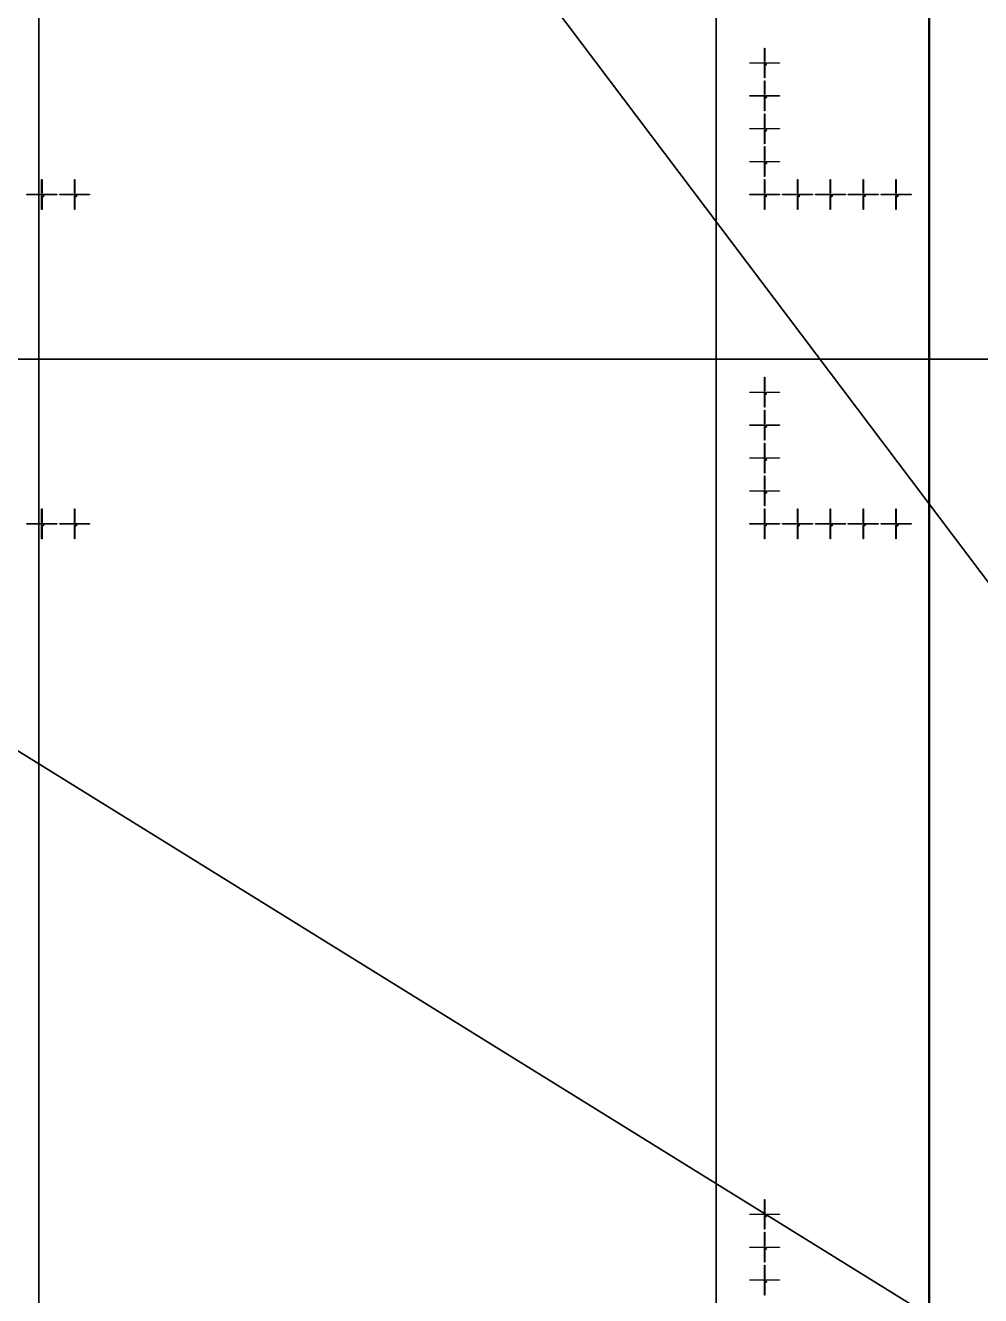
# Model space of a CAD drawing. Extents: x -25400 to 25400, y -24113 to 25400.
# Drawn here: x -12504 to -6690, y 4459 to 12184 of the extents above; entities that cross this region are included whole.
import ezdxf

# ---------------------------------------------------------------- set-up
doc = ezdxf.new("R2010")
doc.units = 0
for name, color, linetype in [('L0D0', 1, 'CONTINUOUS'), ('L1D0', 2, 'CONTINUOUS'), ('L3D0', 3, 'CONTINUOUS')]:
    doc.layers.add(name, color=color, linetype=linetype)

msp = doc.modelspace()

# ---------------------------------------------------------------- linework, layer by layer
at = {"layer": 'L0D0'}
for points in [[(-8299.673, -24005.737), (-8299.673, 24005.737)], [(-12421.944, 22155.255), (-12421.944, -22155.255)], [(-12421.944, -22155.255), (-12421.944, 22155.255), (-8299.673, 22155.255), (-8299.673, -24005.737)], [(-13800.333, 18274.595), (0, 0), (-19469.972, 12055.297)], [(0, 0), (-13800.333, 18274.595)], [(-19469.972, 12055.297), (0, 0)]]:
    msp.add_lwpolyline(points, dxfattribs=at)
at = {"layer": 'L1D0'}
for points in [[(-8005.75, 11963.85), (-8005.75, 12046.85), (-8003.25, 12046.85), (-8003.25, 11963.85)], [(-8095.5, 11954.6), (-8095.5, 11957.1), (-8012.5, 11957.1), (-8012.5, 11954.6)], [(-8004.7, 11950.85), (-8004.7, 11955.65), (-8009.5, 11955.65), (-8009.5, 11956.05), (-8004.7, 11956.05), (-8004.7, 11960.85), (-8004.3, 11960.85), (-8004.3, 11956.05), (-7999.5, 11956.05), (-7999.5, 11955.65), (-8004.3, 11955.65), (-8004.3, 11950.85)], [(-8005.75, 11864.85), (-8005.75, 11947.85), (-8003.25, 11947.85), (-8003.25, 11864.85)], [(-7998.5, 11945.294), (-7998.5, 11948.85), (-7994.056, 11948.85), (-7994.056, 11947.961), (-7997.611, 11947.961), (-7997.611, 11946.183), (-7994.944, 11946.183), (-7994.944, 11945.294)], [(-7998.5, 11942.628), (-7998.5, 11943.517), (-7994.944, 11943.517), (-7994.944, 11942.628)], [(-7996.5, 11954.6), (-7996.5, 11957.1), (-7913.5, 11957.1), (-7913.5, 11954.6)], [(-7994.944, 11943.517), (-7994.944, 11945.294), (-7994.056, 11945.294), (-7994.056, 11943.517)], [(-8005.75, 11763.85), (-8005.75, 11846.85), (-8003.25, 11846.85), (-8003.25, 11763.85)], [(-8095.5, 11754.6), (-8095.5, 11757.1), (-8012.5, 11757.1), (-8012.5, 11754.6)], [(-8004.7, 11750.85), (-8004.7, 11755.65), (-8009.5, 11755.65), (-8009.5, 11756.05), (-8004.7, 11756.05), (-8004.7, 11760.85), (-8004.3, 11760.85), (-8004.3, 11756.05), (-7999.5, 11756.05), (-7999.5, 11755.65), (-8004.3, 11755.65), (-8004.3, 11750.85)], [(-8005.75, 11664.85), (-8005.75, 11747.85), (-8003.25, 11747.85), (-8003.25, 11664.85)], [(-7995.833, 11742.628), (-7995.833, 11744.406), (-7998.5, 11744.406), (-7998.5, 11746.183), (-7997.611, 11746.183), (-7997.611, 11745.294), (-7995.833, 11745.294), (-7995.833, 11747.961), (-7996.722, 11747.961), (-7996.722, 11748.85), (-7994.944, 11748.85), (-7994.944, 11745.294), (-7994.056, 11745.294), (-7994.056, 11744.406), (-7994.944, 11744.406), (-7994.944, 11742.628)], [(-7997.611, 11746.183), (-7997.611, 11747.961), (-7996.722, 11747.961), (-7996.722, 11746.183)], [(-7996.5, 11754.6), (-7996.5, 11757.1), (-7913.5, 11757.1), (-7913.5, 11754.6)], [(-8005.75, 11563.85), (-8005.75, 11646.85), (-8003.25, 11646.85), (-8003.25, 11563.85)], [(-8095.5, 11554.6), (-8095.5, 11557.1), (-8012.5, 11557.1), (-8012.5, 11554.6)], [(-8004.7, 11550.85), (-8004.7, 11555.65), (-8009.5, 11555.65), (-8009.5, 11556.05), (-8004.7, 11556.05), (-8004.7, 11560.85), (-8004.3, 11560.85), (-8004.3, 11556.05), (-7999.5, 11556.05), (-7999.5, 11555.65), (-8004.3, 11555.65), (-8004.3, 11550.85)], [(-8005.75, 11464.85), (-8005.75, 11547.85), (-8003.25, 11547.85), (-8003.25, 11464.85)], [(-7998.5, 11547.961), (-7998.5, 11548.85), (-7994.944, 11548.85), (-7994.944, 11547.961)], [(-7998.5, 11542.628), (-7998.5, 11543.517), (-7994.944, 11543.517), (-7994.944, 11542.628)], [(-7997.611, 11545.294), (-7997.611, 11546.183), (-7994.944, 11546.183), (-7994.944, 11545.294)], [(-7996.5, 11554.6), (-7996.5, 11557.1), (-7913.5, 11557.1), (-7913.5, 11554.6)], [(-7994.944, 11546.183), (-7994.944, 11547.961), (-7994.056, 11547.961), (-7994.056, 11546.183)], [(-7994.944, 11543.517), (-7994.944, 11545.294), (-7994.056, 11545.294), (-7994.056, 11543.517)], [(-8005.75, 11363.85), (-8005.75, 11446.85), (-8003.25, 11446.85), (-8003.25, 11363.85)], [(-8095.5, 11354.6), (-8095.5, 11357.1), (-8012.5, 11357.1), (-8012.5, 11354.6)], [(-8004.7, 11350.85), (-8004.7, 11355.65), (-8009.5, 11355.65), (-8009.5, 11356.05), (-8004.7, 11356.05), (-8004.7, 11360.85), (-8004.3, 11360.85), (-8004.3, 11356.05), (-7999.5, 11356.05), (-7999.5, 11355.65), (-8004.3, 11355.65), (-8004.3, 11350.85)], [(-7996.5, 11354.6), (-7996.5, 11357.1), (-7913.5, 11357.1), (-7913.5, 11354.6)], [(-8005.75, 11264.85), (-8005.75, 11347.85), (-8003.25, 11347.85), (-8003.25, 11264.85)], [(-7998.5, 11347.072), (-7998.5, 11347.961), (-7997.611, 11347.961), (-7997.611, 11347.072)], [(-7998.5, 11342.628), (-7998.5, 11344.406), (-7997.611, 11344.406), (-7997.611, 11343.517), (-7994.056, 11343.517), (-7994.056, 11342.628)], [(-7997.611, 11347.961), (-7997.611, 11348.85), (-7994.944, 11348.85), (-7994.944, 11347.961)], [(-7997.611, 11344.406), (-7997.611, 11345.294), (-7995.833, 11345.294), (-7995.833, 11344.406)], [(-7995.833, 11345.294), (-7995.833, 11346.183), (-7994.944, 11346.183), (-7994.944, 11345.294)], [(-7994.944, 11346.183), (-7994.944, 11347.961), (-7994.056, 11347.961), (-7994.056, 11346.183)], [(-12405.75, 11163.85), (-12405.75, 11246.85), (-12403.25, 11246.85), (-12403.25, 11163.85)], [(-12205.75, 11163.85), (-12205.75, 11246.85), (-12203.25, 11246.85), (-12203.25, 11163.85)], [(-8005.75, 11163.85), (-8005.75, 11246.85), (-8003.25, 11246.85), (-8003.25, 11163.85)], [(-7805.75, 11163.85), (-7805.75, 11246.85), (-7803.25, 11246.85), (-7803.25, 11163.85)], [(-7605.75, 11163.85), (-7605.75, 11246.85), (-7603.25, 11246.85), (-7603.25, 11163.85)], [(-7405.75, 11163.85), (-7405.75, 11246.85), (-7403.25, 11246.85), (-7403.25, 11163.85)], [(-7205.75, 11163.85), (-7205.75, 11246.85), (-7203.25, 11246.85), (-7203.25, 11163.85)], [(-12495.5, 11154.6), (-12495.5, 11157.1), (-12412.5, 11157.1), (-12412.5, 11154.6)], [(-12404.7, 11150.85), (-12404.7, 11155.65), (-12409.5, 11155.65), (-12409.5, 11156.05), (-12404.7, 11156.05), (-12404.7, 11160.85), (-12404.3, 11160.85), (-12404.3, 11156.05), (-12399.5, 11156.05), (-12399.5, 11155.65), (-12404.3, 11155.65), (-12404.3, 11150.85)], [(-12405.75, 11064.85), (-12405.75, 11147.85), (-12403.25, 11147.85), (-12403.25, 11064.85)], [(-12395.833, 11142.628), (-12395.833, 11144.406), (-12398.5, 11144.406), (-12398.5, 11146.183), (-12397.611, 11146.183), (-12397.611, 11145.294), (-12395.833, 11145.294), (-12395.833, 11147.961), (-12396.722, 11147.961), (-12396.722, 11148.85), (-12394.944, 11148.85), (-12394.944, 11145.294), (-12394.056, 11145.294), (-12394.056, 11144.406), (-12394.944, 11144.406), (-12394.944, 11142.628)], [(-12397.611, 11146.183), (-12397.611, 11147.961), (-12396.722, 11147.961), (-12396.722, 11146.183)], [(-12396.5, 11154.6), (-12396.5, 11157.1), (-12313.5, 11157.1), (-12313.5, 11154.6)], [(-12295.5, 11154.6), (-12295.5, 11157.1), (-12212.5, 11157.1), (-12212.5, 11154.6)], [(-12204.7, 11150.85), (-12204.7, 11155.65), (-12209.5, 11155.65), (-12209.5, 11156.05), (-12204.7, 11156.05), (-12204.7, 11160.85), (-12204.3, 11160.85), (-12204.3, 11156.05), (-12199.5, 11156.05), (-12199.5, 11155.65), (-12204.3, 11155.65), (-12204.3, 11150.85)], [(-12205.75, 11064.85), (-12205.75, 11147.85), (-12203.25, 11147.85), (-12203.25, 11064.85)], [(-12198.5, 11145.294), (-12198.5, 11148.85), (-12194.056, 11148.85), (-12194.056, 11147.961), (-12197.611, 11147.961), (-12197.611, 11146.183), (-12194.944, 11146.183), (-12194.944, 11145.294)], [(-12198.5, 11142.628), (-12198.5, 11143.517), (-12194.944, 11143.517), (-12194.944, 11142.628)], [(-12196.5, 11154.6), (-12196.5, 11157.1), (-12113.5, 11157.1), (-12113.5, 11154.6)], [(-12194.944, 11143.517), (-12194.944, 11145.294), (-12194.056, 11145.294), (-12194.056, 11143.517)], [(-8095.5, 11154.6), (-8095.5, 11157.1), (-8012.5, 11157.1), (-8012.5, 11154.6)], [(-8004.7, 11150.85), (-8004.7, 11155.65), (-8009.5, 11155.65), (-8009.5, 11156.05), (-8004.7, 11156.05), (-8004.7, 11160.85), (-8004.3, 11160.85), (-8004.3, 11156.05), (-7999.5, 11156.05), (-7999.5, 11155.65), (-8004.3, 11155.65), (-8004.3, 11150.85)], [(-8005.75, 11064.85), (-8005.75, 11147.85), (-8003.25, 11147.85), (-8003.25, 11064.85)], [(-7997.611, 11142.628), (-7997.611, 11143.517), (-7996.722, 11143.517), (-7996.722, 11147.072), (-7997.611, 11147.072), (-7997.611, 11147.961), (-7996.722, 11147.961), (-7996.722, 11148.85), (-7995.833, 11148.85), (-7995.833, 11143.517), (-7994.944, 11143.517), (-7994.944, 11142.628)], [(-7996.5, 11154.6), (-7996.5, 11157.1), (-7913.5, 11157.1), (-7913.5, 11154.6)], [(-7895.5, 11154.6), (-7895.5, 11157.1), (-7812.5, 11157.1), (-7812.5, 11154.6)], [(-7804.7, 11150.85), (-7804.7, 11155.65), (-7809.5, 11155.65), (-7809.5, 11156.05), (-7804.7, 11156.05), (-7804.7, 11160.85), (-7804.3, 11160.85), (-7804.3, 11156.05), (-7799.5, 11156.05), (-7799.5, 11155.65), (-7804.3, 11155.65), (-7804.3, 11150.85)], [(-7805.75, 11064.85), (-7805.75, 11147.85), (-7803.25, 11147.85), (-7803.25, 11064.85)], [(-7798.5, 11147.072), (-7798.5, 11147.961), (-7797.611, 11147.961), (-7797.611, 11147.072)], [(-7798.5, 11142.628), (-7798.5, 11144.406), (-7797.611, 11144.406), (-7797.611, 11143.517), (-7794.056, 11143.517), (-7794.056, 11142.628)], [(-7797.611, 11147.961), (-7797.611, 11148.85), (-7794.944, 11148.85), (-7794.944, 11147.961)], [(-7797.611, 11144.406), (-7797.611, 11145.294), (-7795.833, 11145.294), (-7795.833, 11144.406)], [(-7796.5, 11154.6), (-7796.5, 11157.1), (-7713.5, 11157.1), (-7713.5, 11154.6)], [(-7795.833, 11145.294), (-7795.833, 11146.183), (-7794.944, 11146.183), (-7794.944, 11145.294)], [(-7794.944, 11146.183), (-7794.944, 11147.961), (-7794.056, 11147.961), (-7794.056, 11146.183)], [(-7695.5, 11154.6), (-7695.5, 11157.1), (-7612.5, 11157.1), (-7612.5, 11154.6)], [(-7604.7, 11150.85), (-7604.7, 11155.65), (-7609.5, 11155.65), (-7609.5, 11156.05), (-7604.7, 11156.05), (-7604.7, 11160.85), (-7604.3, 11160.85), (-7604.3, 11156.05), (-7599.5, 11156.05), (-7599.5, 11155.65), (-7604.3, 11155.65), (-7604.3, 11150.85)], [(-7605.75, 11064.85), (-7605.75, 11147.85), (-7603.25, 11147.85), (-7603.25, 11064.85)], [(-7598.5, 11147.961), (-7598.5, 11148.85), (-7594.944, 11148.85), (-7594.944, 11147.961)], [(-7598.5, 11142.628), (-7598.5, 11143.517), (-7594.944, 11143.517), (-7594.944, 11142.628)], [(-7597.611, 11145.294), (-7597.611, 11146.183), (-7594.944, 11146.183), (-7594.944, 11145.294)], [(-7596.5, 11154.6), (-7596.5, 11157.1), (-7513.5, 11157.1), (-7513.5, 11154.6)], [(-7594.944, 11146.183), (-7594.944, 11147.961), (-7594.056, 11147.961), (-7594.056, 11146.183)], [(-7594.944, 11143.517), (-7594.944, 11145.294), (-7594.056, 11145.294), (-7594.056, 11143.517)], [(-7495.5, 11154.6), (-7495.5, 11157.1), (-7412.5, 11157.1), (-7412.5, 11154.6)], [(-7404.7, 11150.85), (-7404.7, 11155.65), (-7409.5, 11155.65), (-7409.5, 11156.05), (-7404.7, 11156.05), (-7404.7, 11160.85), (-7404.3, 11160.85), (-7404.3, 11156.05), (-7399.5, 11156.05), (-7399.5, 11155.65), (-7404.3, 11155.65), (-7404.3, 11150.85)], [(-7405.75, 11064.85), (-7405.75, 11147.85), (-7403.25, 11147.85), (-7403.25, 11064.85)], [(-7395.833, 11142.628), (-7395.833, 11144.406), (-7398.5, 11144.406), (-7398.5, 11146.183), (-7397.611, 11146.183), (-7397.611, 11145.294), (-7395.833, 11145.294), (-7395.833, 11147.961), (-7396.722, 11147.961), (-7396.722, 11148.85), (-7394.944, 11148.85), (-7394.944, 11145.294), (-7394.056, 11145.294), (-7394.056, 11144.406), (-7394.944, 11144.406), (-7394.944, 11142.628)], [(-7397.611, 11146.183), (-7397.611, 11147.961), (-7396.722, 11147.961), (-7396.722, 11146.183)], [(-7396.5, 11154.6), (-7396.5, 11157.1), (-7313.5, 11157.1), (-7313.5, 11154.6)], [(-7295.5, 11154.6), (-7295.5, 11157.1), (-7212.5, 11157.1), (-7212.5, 11154.6)], [(-7204.7, 11150.85), (-7204.7, 11155.65), (-7209.5, 11155.65), (-7209.5, 11156.05), (-7204.7, 11156.05), (-7204.7, 11160.85), (-7204.3, 11160.85), (-7204.3, 11156.05), (-7199.5, 11156.05), (-7199.5, 11155.65), (-7204.3, 11155.65), (-7204.3, 11150.85)], [(-7205.75, 11064.85), (-7205.75, 11147.85), (-7203.25, 11147.85), (-7203.25, 11064.85)], [(-7198.5, 11145.294), (-7198.5, 11148.85), (-7194.056, 11148.85), (-7194.056, 11147.961), (-7197.611, 11147.961), (-7197.611, 11146.183), (-7194.944, 11146.183), (-7194.944, 11145.294)], [(-7198.5, 11142.628), (-7198.5, 11143.517), (-7194.944, 11143.517), (-7194.944, 11142.628)], [(-7196.5, 11154.6), (-7196.5, 11157.1), (-7113.5, 11157.1), (-7113.5, 11154.6)], [(-7194.944, 11143.517), (-7194.944, 11145.294), (-7194.056, 11145.294), (-7194.056, 11143.517)], [(-8005.75, 9960.85), (-8005.75, 10043.85), (-8003.25, 10043.85), (-8003.25, 9960.85)], [(-8095.5, 9951.6), (-8095.5, 9954.1), (-8012.5, 9954.1), (-8012.5, 9951.6)], [(-8004.7, 9947.85), (-8004.7, 9952.65), (-8009.5, 9952.65), (-8009.5, 9953.05), (-8004.7, 9953.05), (-8004.7, 9957.85), (-8004.3, 9957.85), (-8004.3, 9953.05), (-7999.5, 9953.05), (-7999.5, 9952.65), (-8004.3, 9952.65), (-8004.3, 9947.85)], [(-8005.75, 9861.85), (-8005.75, 9944.85), (-8003.25, 9944.85), (-8003.25, 9861.85)], [(-7998.5, 9942.294), (-7998.5, 9945.85), (-7994.056, 9945.85), (-7994.056, 9944.961), (-7997.611, 9944.961), (-7997.611, 9943.183), (-7994.944, 9943.183), (-7994.944, 9942.294)], [(-7998.5, 9939.628), (-7998.5, 9940.517), (-7994.944, 9940.517), (-7994.944, 9939.628)], [(-7996.5, 9951.6), (-7996.5, 9954.1), (-7913.5, 9954.1), (-7913.5, 9951.6)], [(-7994.944, 9940.517), (-7994.944, 9942.294), (-7994.056, 9942.294), (-7994.056, 9940.517)], [(-8005.75, 9760.85), (-8005.75, 9843.85), (-8003.25, 9843.85), (-8003.25, 9760.85)], [(-8095.5, 9751.6), (-8095.5, 9754.1), (-8012.5, 9754.1), (-8012.5, 9751.6)], [(-8004.7, 9747.85), (-8004.7, 9752.65), (-8009.5, 9752.65), (-8009.5, 9753.05), (-8004.7, 9753.05), (-8004.7, 9757.85), (-8004.3, 9757.85), (-8004.3, 9753.05), (-7999.5, 9753.05), (-7999.5, 9752.65), (-8004.3, 9752.65), (-8004.3, 9747.85)], [(-8005.75, 9661.85), (-8005.75, 9744.85), (-8003.25, 9744.85), (-8003.25, 9661.85)], [(-7995.833, 9739.628), (-7995.833, 9741.406), (-7998.5, 9741.406), (-7998.5, 9743.183), (-7997.611, 9743.183), (-7997.611, 9742.294), (-7995.833, 9742.294), (-7995.833, 9744.961), (-7996.722, 9744.961), (-7996.722, 9745.85), (-7994.944, 9745.85), (-7994.944, 9742.294), (-7994.056, 9742.294), (-7994.056, 9741.406), (-7994.944, 9741.406), (-7994.944, 9739.628)], [(-7997.611, 9743.183), (-7997.611, 9744.961), (-7996.722, 9744.961), (-7996.722, 9743.183)], [(-7996.5, 9751.6), (-7996.5, 9754.1), (-7913.5, 9754.1), (-7913.5, 9751.6)], [(-8005.75, 9560.85), (-8005.75, 9643.85), (-8003.25, 9643.85), (-8003.25, 9560.85)], [(-8095.5, 9551.6), (-8095.5, 9554.1), (-8012.5, 9554.1), (-8012.5, 9551.6)], [(-8004.7, 9547.85), (-8004.7, 9552.65), (-8009.5, 9552.65), (-8009.5, 9553.05), (-8004.7, 9553.05), (-8004.7, 9557.85), (-8004.3, 9557.85), (-8004.3, 9553.05), (-7999.5, 9553.05), (-7999.5, 9552.65), (-8004.3, 9552.65), (-8004.3, 9547.85)], [(-8005.75, 9461.85), (-8005.75, 9544.85), (-8003.25, 9544.85), (-8003.25, 9461.85)], [(-7998.5, 9544.961), (-7998.5, 9545.85), (-7994.944, 9545.85), (-7994.944, 9544.961)], [(-7998.5, 9539.628), (-7998.5, 9540.517), (-7994.944, 9540.517), (-7994.944, 9539.628)], [(-7997.611, 9542.294), (-7997.611, 9543.183), (-7994.944, 9543.183), (-7994.944, 9542.294)], [(-7996.5, 9551.6), (-7996.5, 9554.1), (-7913.5, 9554.1), (-7913.5, 9551.6)], [(-7994.944, 9543.183), (-7994.944, 9544.961), (-7994.056, 9544.961), (-7994.056, 9543.183)], [(-7994.944, 9540.517), (-7994.944, 9542.294), (-7994.056, 9542.294), (-7994.056, 9540.517)], [(-8005.75, 9360.85), (-8005.75, 9443.85), (-8003.25, 9443.85), (-8003.25, 9360.85)], [(-8095.5, 9351.6), (-8095.5, 9354.1), (-8012.5, 9354.1), (-8012.5, 9351.6)], [(-8004.7, 9347.85), (-8004.7, 9352.65), (-8009.5, 9352.65), (-8009.5, 9353.05), (-8004.7, 9353.05), (-8004.7, 9357.85), (-8004.3, 9357.85), (-8004.3, 9353.05), (-7999.5, 9353.05), (-7999.5, 9352.65), (-8004.3, 9352.65), (-8004.3, 9347.85)], [(-7996.5, 9351.6), (-7996.5, 9354.1), (-7913.5, 9354.1), (-7913.5, 9351.6)], [(-8005.75, 9261.85), (-8005.75, 9344.85), (-8003.25, 9344.85), (-8003.25, 9261.85)], [(-7998.5, 9344.072), (-7998.5, 9344.961), (-7997.611, 9344.961), (-7997.611, 9344.072)], [(-7998.5, 9339.628), (-7998.5, 9341.406), (-7997.611, 9341.406), (-7997.611, 9340.517), (-7994.056, 9340.517), (-7994.056, 9339.628)], [(-7997.611, 9344.961), (-7997.611, 9345.85), (-7994.944, 9345.85), (-7994.944, 9344.961)], [(-7997.611, 9341.406), (-7997.611, 9342.294), (-7995.833, 9342.294), (-7995.833, 9341.406)], [(-7995.833, 9342.294), (-7995.833, 9343.183), (-7994.944, 9343.183), (-7994.944, 9342.294)], [(-7994.944, 9343.183), (-7994.944, 9344.961), (-7994.056, 9344.961), (-7994.056, 9343.183)], [(-12405.75, 9160.85), (-12405.75, 9243.85), (-12403.25, 9243.85), (-12403.25, 9160.85)], [(-12205.75, 9160.85), (-12205.75, 9243.85), (-12203.25, 9243.85), (-12203.25, 9160.85)], [(-8005.75, 9160.85), (-8005.75, 9243.85), (-8003.25, 9243.85), (-8003.25, 9160.85)], [(-7805.75, 9160.85), (-7805.75, 9243.85), (-7803.25, 9243.85), (-7803.25, 9160.85)], [(-7605.75, 9160.85), (-7605.75, 9243.85), (-7603.25, 9243.85), (-7603.25, 9160.85)], [(-7405.75, 9160.85), (-7405.75, 9243.85), (-7403.25, 9243.85), (-7403.25, 9160.85)], [(-7205.75, 9160.85), (-7205.75, 9243.85), (-7203.25, 9243.85), (-7203.25, 9160.85)], [(-12495.5, 9151.6), (-12495.5, 9154.1), (-12412.5, 9154.1), (-12412.5, 9151.6)], [(-12404.7, 9147.85), (-12404.7, 9152.65), (-12409.5, 9152.65), (-12409.5, 9153.05), (-12404.7, 9153.05), (-12404.7, 9157.85), (-12404.3, 9157.85), (-12404.3, 9153.05), (-12399.5, 9153.05), (-12399.5, 9152.65), (-12404.3, 9152.65), (-12404.3, 9147.85)], [(-12405.75, 9061.85), (-12405.75, 9144.85), (-12403.25, 9144.85), (-12403.25, 9061.85)], [(-12395.833, 9139.628), (-12395.833, 9141.406), (-12398.5, 9141.406), (-12398.5, 9143.183), (-12397.611, 9143.183), (-12397.611, 9142.294), (-12395.833, 9142.294), (-12395.833, 9144.961), (-12396.722, 9144.961), (-12396.722, 9145.85), (-12394.944, 9145.85), (-12394.944, 9142.294), (-12394.056, 9142.294), (-12394.056, 9141.406), (-12394.944, 9141.406), (-12394.944, 9139.628)], [(-12397.611, 9143.183), (-12397.611, 9144.961), (-12396.722, 9144.961), (-12396.722, 9143.183)], [(-12396.5, 9151.6), (-12396.5, 9154.1), (-12313.5, 9154.1), (-12313.5, 9151.6)], [(-12295.5, 9151.6), (-12295.5, 9154.1), (-12212.5, 9154.1), (-12212.5, 9151.6)], [(-12204.7, 9147.85), (-12204.7, 9152.65), (-12209.5, 9152.65), (-12209.5, 9153.05), (-12204.7, 9153.05), (-12204.7, 9157.85), (-12204.3, 9157.85), (-12204.3, 9153.05), (-12199.5, 9153.05), (-12199.5, 9152.65), (-12204.3, 9152.65), (-12204.3, 9147.85)], [(-12205.75, 9061.85), (-12205.75, 9144.85), (-12203.25, 9144.85), (-12203.25, 9061.85)], [(-12198.5, 9142.294), (-12198.5, 9145.85), (-12194.056, 9145.85), (-12194.056, 9144.961), (-12197.611, 9144.961), (-12197.611, 9143.183), (-12194.944, 9143.183), (-12194.944, 9142.294)], [(-12198.5, 9139.628), (-12198.5, 9140.517), (-12194.944, 9140.517), (-12194.944, 9139.628)], [(-12196.5, 9151.6), (-12196.5, 9154.1), (-12113.5, 9154.1), (-12113.5, 9151.6)], [(-12194.944, 9140.517), (-12194.944, 9142.294), (-12194.056, 9142.294), (-12194.056, 9140.517)], [(-8095.5, 9151.6), (-8095.5, 9154.1), (-8012.5, 9154.1), (-8012.5, 9151.6)], [(-8004.7, 9147.85), (-8004.7, 9152.65), (-8009.5, 9152.65), (-8009.5, 9153.05), (-8004.7, 9153.05), (-8004.7, 9157.85), (-8004.3, 9157.85), (-8004.3, 9153.05), (-7999.5, 9153.05), (-7999.5, 9152.65), (-8004.3, 9152.65), (-8004.3, 9147.85)], [(-8005.75, 9061.85), (-8005.75, 9144.85), (-8003.25, 9144.85), (-8003.25, 9061.85)], [(-7997.611, 9139.628), (-7997.611, 9140.517), (-7996.722, 9140.517), (-7996.722, 9144.072), (-7997.611, 9144.072), (-7997.611, 9144.961), (-7996.722, 9144.961), (-7996.722, 9145.85), (-7995.833, 9145.85), (-7995.833, 9140.517), (-7994.944, 9140.517), (-7994.944, 9139.628)], [(-7996.5, 9151.6), (-7996.5, 9154.1), (-7913.5, 9154.1), (-7913.5, 9151.6)], [(-7895.5, 9151.6), (-7895.5, 9154.1), (-7812.5, 9154.1), (-7812.5, 9151.6)], [(-7804.7, 9147.85), (-7804.7, 9152.65), (-7809.5, 9152.65), (-7809.5, 9153.05), (-7804.7, 9153.05), (-7804.7, 9157.85), (-7804.3, 9157.85), (-7804.3, 9153.05), (-7799.5, 9153.05), (-7799.5, 9152.65), (-7804.3, 9152.65), (-7804.3, 9147.85)], [(-7805.75, 9061.85), (-7805.75, 9144.85), (-7803.25, 9144.85), (-7803.25, 9061.85)], [(-7798.5, 9144.072), (-7798.5, 9144.961), (-7797.611, 9144.961), (-7797.611, 9144.072)], [(-7798.5, 9139.628), (-7798.5, 9141.406), (-7797.611, 9141.406), (-7797.611, 9140.517), (-7794.056, 9140.517), (-7794.056, 9139.628)], [(-7797.611, 9144.961), (-7797.611, 9145.85), (-7794.944, 9145.85), (-7794.944, 9144.961)], [(-7797.611, 9141.406), (-7797.611, 9142.294), (-7795.833, 9142.294), (-7795.833, 9141.406)], [(-7796.5, 9151.6), (-7796.5, 9154.1), (-7713.5, 9154.1), (-7713.5, 9151.6)], [(-7795.833, 9142.294), (-7795.833, 9143.183), (-7794.944, 9143.183), (-7794.944, 9142.294)], [(-7794.944, 9143.183), (-7794.944, 9144.961), (-7794.056, 9144.961), (-7794.056, 9143.183)], [(-7695.5, 9151.6), (-7695.5, 9154.1), (-7612.5, 9154.1), (-7612.5, 9151.6)], [(-7604.7, 9147.85), (-7604.7, 9152.65), (-7609.5, 9152.65), (-7609.5, 9153.05), (-7604.7, 9153.05), (-7604.7, 9157.85), (-7604.3, 9157.85), (-7604.3, 9153.05), (-7599.5, 9153.05), (-7599.5, 9152.65), (-7604.3, 9152.65), (-7604.3, 9147.85)], [(-7605.75, 9061.85), (-7605.75, 9144.85), (-7603.25, 9144.85), (-7603.25, 9061.85)], [(-7598.5, 9144.961), (-7598.5, 9145.85), (-7594.944, 9145.85), (-7594.944, 9144.961)], [(-7598.5, 9139.628), (-7598.5, 9140.517), (-7594.944, 9140.517), (-7594.944, 9139.628)], [(-7597.611, 9142.294), (-7597.611, 9143.183), (-7594.944, 9143.183), (-7594.944, 9142.294)], [(-7596.5, 9151.6), (-7596.5, 9154.1), (-7513.5, 9154.1), (-7513.5, 9151.6)], [(-7594.944, 9143.183), (-7594.944, 9144.961), (-7594.056, 9144.961), (-7594.056, 9143.183)], [(-7594.944, 9140.517), (-7594.944, 9142.294), (-7594.056, 9142.294), (-7594.056, 9140.517)], [(-7495.5, 9151.6), (-7495.5, 9154.1), (-7412.5, 9154.1), (-7412.5, 9151.6)], [(-7404.7, 9147.85), (-7404.7, 9152.65), (-7409.5, 9152.65), (-7409.5, 9153.05), (-7404.7, 9153.05), (-7404.7, 9157.85), (-7404.3, 9157.85), (-7404.3, 9153.05), (-7399.5, 9153.05), (-7399.5, 9152.65), (-7404.3, 9152.65), (-7404.3, 9147.85)], [(-7405.75, 9061.85), (-7405.75, 9144.85), (-7403.25, 9144.85), (-7403.25, 9061.85)], [(-7395.833, 9139.628), (-7395.833, 9141.406), (-7398.5, 9141.406), (-7398.5, 9143.183), (-7397.611, 9143.183), (-7397.611, 9142.294), (-7395.833, 9142.294), (-7395.833, 9144.961), (-7396.722, 9144.961), (-7396.722, 9145.85), (-7394.944, 9145.85), (-7394.944, 9142.294), (-7394.056, 9142.294), (-7394.056, 9141.406), (-7394.944, 9141.406), (-7394.944, 9139.628)], [(-7397.611, 9143.183), (-7397.611, 9144.961), (-7396.722, 9144.961), (-7396.722, 9143.183)], [(-7396.5, 9151.6), (-7396.5, 9154.1), (-7313.5, 9154.1), (-7313.5, 9151.6)], [(-7295.5, 9151.6), (-7295.5, 9154.1), (-7212.5, 9154.1), (-7212.5, 9151.6)], [(-7204.7, 9147.85), (-7204.7, 9152.65), (-7209.5, 9152.65), (-7209.5, 9153.05), (-7204.7, 9153.05), (-7204.7, 9157.85), (-7204.3, 9157.85), (-7204.3, 9153.05), (-7199.5, 9153.05), (-7199.5, 9152.65), (-7204.3, 9152.65), (-7204.3, 9147.85)], [(-7205.75, 9061.85), (-7205.75, 9144.85), (-7203.25, 9144.85), (-7203.25, 9061.85)], [(-7198.5, 9142.294), (-7198.5, 9145.85), (-7194.056, 9145.85), (-7194.056, 9144.961), (-7197.611, 9144.961), (-7197.611, 9143.183), (-7194.944, 9143.183), (-7194.944, 9142.294)], [(-7198.5, 9139.628), (-7198.5, 9140.517), (-7194.944, 9140.517), (-7194.944, 9139.628)], [(-7196.5, 9151.6), (-7196.5, 9154.1), (-7113.5, 9154.1), (-7113.5, 9151.6)], [(-7194.944, 9140.517), (-7194.944, 9142.294), (-7194.056, 9142.294), (-7194.056, 9140.517)], [(-8005.75, 4960.85), (-8005.75, 5043.85), (-8003.25, 5043.85), (-8003.25, 4960.85)], [(-8095.5, 4951.6), (-8095.5, 4954.1), (-8012.5, 4954.1), (-8012.5, 4951.6)], [(-8004.7, 4947.85), (-8004.7, 4952.65), (-8009.5, 4952.65), (-8009.5, 4953.05), (-8004.7, 4953.05), (-8004.7, 4957.85), (-8004.3, 4957.85), (-8004.3, 4953.05), (-7999.5, 4953.05), (-7999.5, 4952.65), (-8004.3, 4952.65), (-8004.3, 4947.85)], [(-8005.75, 4861.85), (-8005.75, 4944.85), (-8003.25, 4944.85), (-8003.25, 4861.85)], [(-7998.5, 4942.294), (-7998.5, 4945.85), (-7994.056, 4945.85), (-7994.056, 4944.961), (-7997.611, 4944.961), (-7997.611, 4943.183), (-7994.944, 4943.183), (-7994.944, 4942.294)], [(-7996.5, 4951.6), (-7996.5, 4954.1), (-7913.5, 4954.1), (-7913.5, 4951.6)], [(-7998.5, 4939.628), (-7998.5, 4940.517), (-7994.944, 4940.517), (-7994.944, 4939.628)], [(-7994.944, 4940.517), (-7994.944, 4942.294), (-7994.056, 4942.294), (-7994.056, 4940.517)], [(-8005.75, 4760.85), (-8005.75, 4843.85), (-8003.25, 4843.85), (-8003.25, 4760.85)], [(-8095.5, 4751.6), (-8095.5, 4754.1), (-8012.5, 4754.1), (-8012.5, 4751.6)], [(-8004.7, 4747.85), (-8004.7, 4752.65), (-8009.5, 4752.65), (-8009.5, 4753.05), (-8004.7, 4753.05), (-8004.7, 4757.85), (-8004.3, 4757.85), (-8004.3, 4753.05), (-7999.5, 4753.05), (-7999.5, 4752.65), (-8004.3, 4752.65), (-8004.3, 4747.85)], [(-8005.75, 4661.85), (-8005.75, 4744.85), (-8003.25, 4744.85), (-8003.25, 4661.85)], [(-7995.833, 4739.628), (-7995.833, 4741.406), (-7998.5, 4741.406), (-7998.5, 4743.183), (-7997.611, 4743.183), (-7997.611, 4742.294), (-7995.833, 4742.294), (-7995.833, 4744.961), (-7996.722, 4744.961), (-7996.722, 4745.85), (-7994.944, 4745.85), (-7994.944, 4742.294), (-7994.056, 4742.294), (-7994.056, 4741.406), (-7994.944, 4741.406), (-7994.944, 4739.628)], [(-7997.611, 4743.183), (-7997.611, 4744.961), (-7996.722, 4744.961), (-7996.722, 4743.183)], [(-7996.5, 4751.6), (-7996.5, 4754.1), (-7913.5, 4754.1), (-7913.5, 4751.6)], [(-8005.75, 4560.85), (-8005.75, 4643.85), (-8003.25, 4643.85), (-8003.25, 4560.85)], [(-8095.5, 4551.6), (-8095.5, 4554.1), (-8012.5, 4554.1), (-8012.5, 4551.6)], [(-8004.7, 4547.85), (-8004.7, 4552.65), (-8009.5, 4552.65), (-8009.5, 4553.05), (-8004.7, 4553.05), (-8004.7, 4557.85), (-8004.3, 4557.85), (-8004.3, 4553.05), (-7999.5, 4553.05), (-7999.5, 4552.65), (-8004.3, 4552.65), (-8004.3, 4547.85)], [(-8005.75, 4461.85), (-8005.75, 4544.85), (-8003.25, 4544.85), (-8003.25, 4461.85)], [(-7998.5, 4544.961), (-7998.5, 4545.85), (-7994.944, 4545.85), (-7994.944, 4544.961)], [(-7998.5, 4539.628), (-7998.5, 4540.517), (-7994.944, 4540.517), (-7994.944, 4539.628)], [(-7997.611, 4542.294), (-7997.611, 4543.183), (-7994.944, 4543.183), (-7994.944, 4542.294)], [(-7996.5, 4551.6), (-7996.5, 4554.1), (-7913.5, 4554.1), (-7913.5, 4551.6)], [(-7994.944, 4543.183), (-7994.944, 4544.961), (-7994.056, 4544.961), (-7994.056, 4543.183)], [(-7994.944, 4540.517), (-7994.944, 4542.294), (-7994.056, 4542.294), (-7994.056, 4540.517)]]:
    msp.add_lwpolyline(points, close=True, dxfattribs=at)
at = {"layer": 'L3D0'}
for points in [[(-1.5, 17155.85), (-7001.5, 17155.85), (-7001.5, 10155.85), (-7004.5, 10155.85), (-7004.5, 17155.85), (-14004.5, 17155.85), (-14004.5, 10155.85), (-14007.5, 10155.85), (-14007.5, 17158.85), (14007.5, 17158.85)], [(-1.5, 10152.85), (-7001.5, 10152.85), (-7001.5, 3152.85), (-7004.5, 3152.85), (-7004.5, 10152.85), (-14004.5, 10152.85), (-14004.5, 3152.85), (-14007.5, 3152.85), (-14007.5, 10152.85), (-21007.5, 10152.85), (-21007.5, 3152.85), (-21010.5, 3152.85), (-21010.5, 10155.85), (-14007.5, 10155.85), (-14004.5, 10155.85), (-7004.5, 10155.85), (-7001.5, 10155.85), (-1.5, 10155.85)]]:
    msp.add_lwpolyline(points, dxfattribs=at)

doc.saveas('drawing.dxf')
